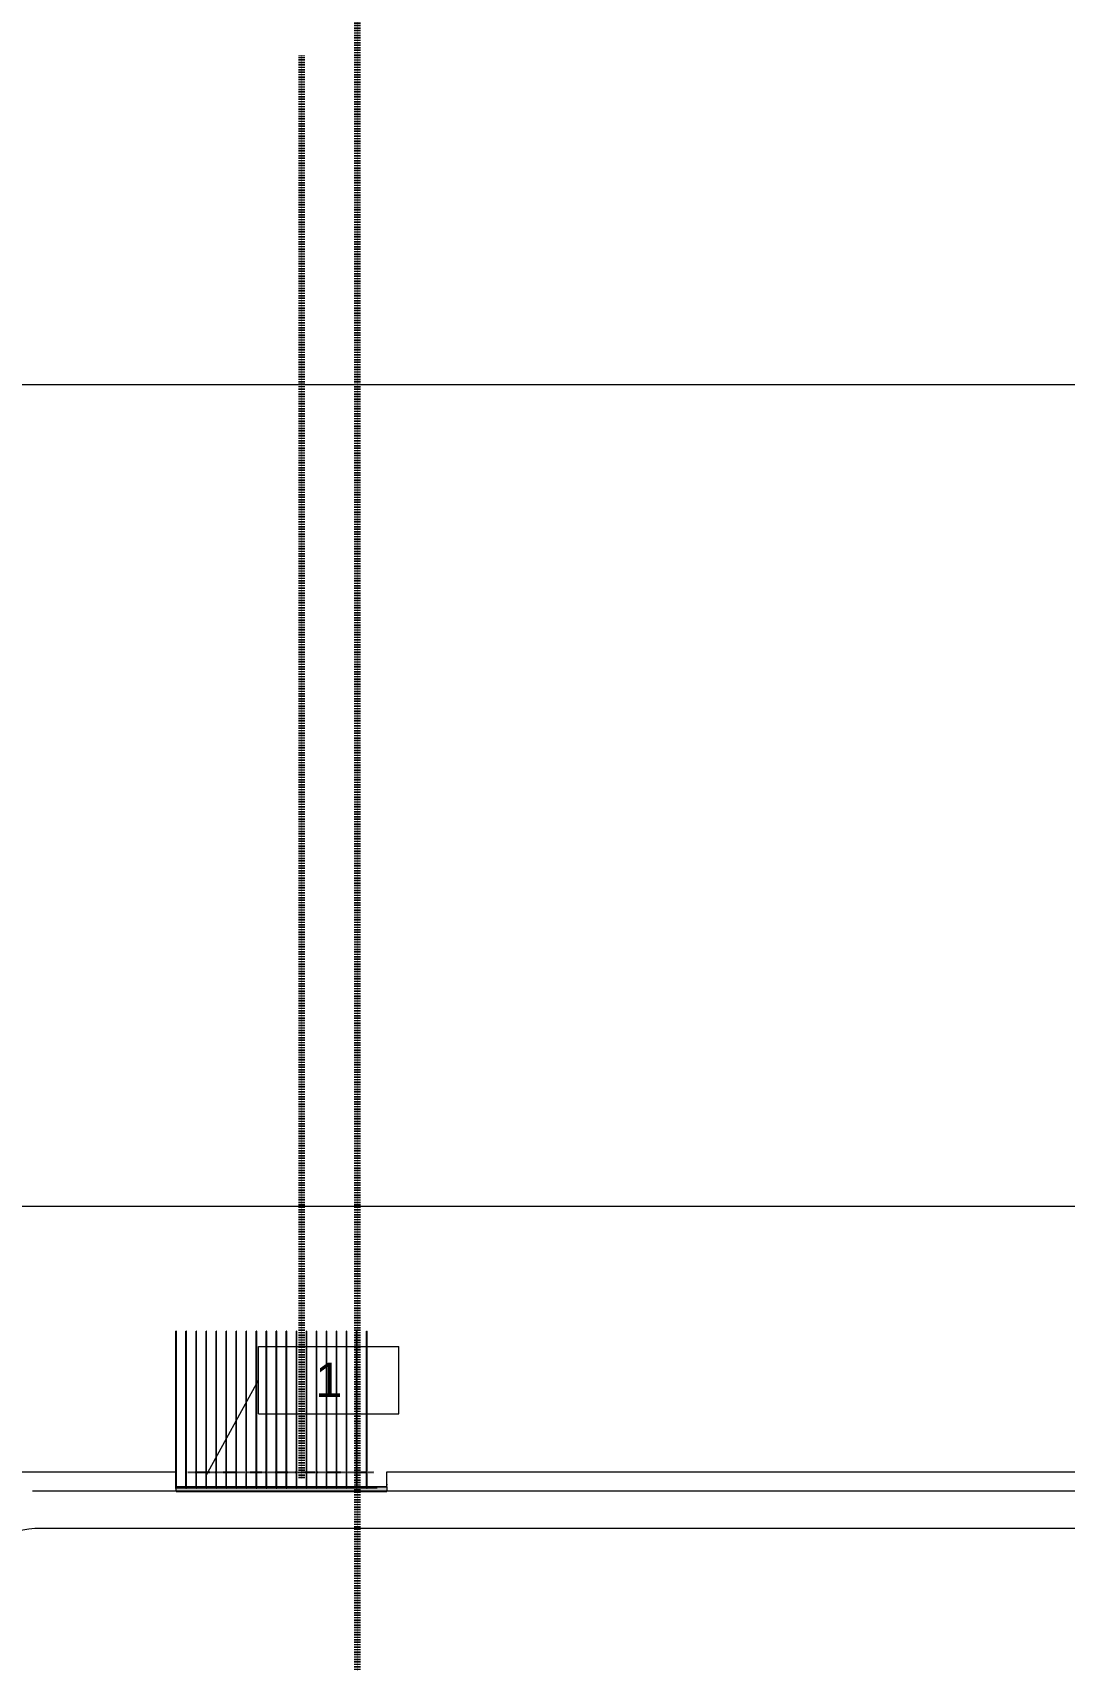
# Model space of a CAD drawing. Header units: inches. Extents: x 3 to 119514, y -26002 to 104775.
# Drawn here: x 23700 to 25354, y -23164 to -20556 of the extents above; entities that cross this region are included whole.
import ezdxf

# ---------------------------------------------------------------- set-up
doc = ezdxf.new("R2010")
doc.units = ezdxf.units.IN
doc.header["$MEASUREMENT"] = 0
for name, pattern in [('Dash', [0.25, 0.125, -0.125]), ('Dash 1_16_', [0.125, 0.0625, -0.0625]), ('Dash_2_', [0.25, 0.125, -0.125])]:
    doc.linetypes.add(name, pattern=pattern)
for name, color, linetype, lineweight in [('A-ANNO-MATC', 214, 'Dash', 140), ('A-DETL', 90, 'Continuous', 9), ('A-GENM', 13, 'Continuous', 9), ('A-ROOF', 132, 'Continuous', 9), ('A-ROOF-OTLN', 132, 'Continuous', 9), ('Conc', 7, 'Continuous', 9), ('E-LITE-EQPM-IDEN', 33, 'Continuous', 9), ('EOP-PR', 4, 'Continuous', 9)]:
    doc.layers.add(name, color=color, linetype=linetype, lineweight=lineweight)
doc.styles.add('Arial_7', font='arial.ttf', dxfattribs={"height": 55.323728})

# ---------------------------------------------------------------- blocks, each defined once
blk = doc.blocks.new('Inner panel_Inn_hting Plan4')
at = {"layer": 'A-GENM', "color": 253}
for p, q in [((24268, -22881.5), (24268, -22881.6)), ((24268, -22881.6), (24268, -22882.3)), ((24268, -22882.4), (24268, -22882.4)), ((24268, -22882.4), (24268, -22883.1))]:
    blk.add_line(p, q, dxfattribs=at)
blk = doc.blocks.new('Generic Models 2_Generic Models 2_310765_Generic Models 2_310765 _ Generic Models 2_Generic Models 2_310765_94 - Generic Models 2_Generic Models 2_310765_Generic Models 2_310765 _ Generic Models 2_Generic Models 2_310765_300385-533512-Site Lighting Plan')
at = {"layer": 'A-GENM'}
for points in [[(24203.3, -22888), (24204, -22888), (24204, -22636.2), (24203.3, -22636.2), (24203.3, -22883.5)], [(24219.4, -22887.9), (24219.4, -22886.3), (24204, -22886.3), (24204, -22887.9)]]:
    blk.add_hatch(color=10, dxfattribs=at).paths.add_polyline_path(points, flags=0)
at = {"layer": 'A-GENM', "color": 253}
for p, q in [((24203.3, -22636.2), (24204, -22636.2)), ((24203.3, -22888), (24203.3, -22636.2)), ((24204, -22636.2), (24203.4, -22636.2)), ((24204, -22888), (24204, -22636.2)), ((24204, -22888), (24203.3, -22888)), ((24219.4, -22887.9), (24204, -22887.9))]:
    blk.add_line(p, q, dxfattribs=at)
blk = doc.blocks.new('Generic Models 2_Generic Models 2_310765_Generic Models 2_310765 _ Generic Models 2_Generic Models 2_310765_95 - Generic Models 2_Generic Models 2_310765_Generic Models 2_310765 _ Generic Models 2_Generic Models 2_310765_300385-533537-Site Lighting Plan')
at = {"layer": 'A-GENM'}
for points in [[(24219.4, -22888), (24220.1, -22888), (24220.1, -22636.2), (24219.4, -22636.2), (24219.4, -22883.5)], [(24222.2, -22887.9), (24235.5, -22887.9), (24235.5, -22886.3), (24220.1, -22886.3), (24220.1, -22887.9)]]:
    blk.add_hatch(color=10, dxfattribs=at).paths.add_polyline_path(points, flags=0)
at = {"layer": 'A-GENM', "color": 253}
for p, q in [((24219.4, -22636.2), (24220.1, -22636.2)), ((24219.4, -22888), (24219.4, -22636.2)), ((24220, -22636.2), (24219.5, -22636.2)), ((24220.1, -22888), (24220.1, -22636.2)), ((24220.1, -22888), (24219.4, -22888)), ((24235.5, -22887.9), (24220.1, -22887.9))]:
    blk.add_line(p, q, dxfattribs=at)
blk = doc.blocks.new('Generic Models 2_Generic Models 2_310765_Generic Models 2_310765 _ Generic Models 2_Generic Models 2_310765_96 - Generic Models 2_Generic Models 2_310765_Generic Models 2_310765 _ Generic Models 2_Generic Models 2_310765_300385-533562-Site Lighting Plan')
at = {"layer": 'A-GENM'}
for points in [[(24235.5, -22888), (24236.2, -22888), (24236.2, -22636.2), (24235.5, -22636.2), (24235.5, -22883.5)], [(24248.9, -22887.9), (24251.7, -22887.9), (24251.7, -22886.3), (24236.2, -22886.3), (24236.2, -22887.9)], [(24252.1, -22888), (24252.1, -22885.7), (24251.7, -22885.7), (24251.7, -22888)]]:
    blk.add_hatch(color=10, dxfattribs=at).paths.add_polyline_path(points, flags=0)
at = {"layer": 'A-GENM', "color": 253}
for p, q in [((24235.5, -22636.2), (24236.2, -22636.2)), ((24235.5, -22888), (24235.5, -22636.2)), ((24236.1, -22636.2), (24235.6, -22636.2)), ((24236.2, -22888), (24236.2, -22636.2)), ((24236.2, -22888), (24235.5, -22888)), ((24251.7, -22887.9), (24236.2, -22887.9)), ((24251.7, -22888), (24251.7, -22885.7)), ((24252.1, -22888), (24251.7, -22888)), ((24252.1, -22888), (24252.1, -22885.7))]:
    blk.add_line(p, q, dxfattribs=at)
blk = doc.blocks.new('Generic Models 2_Generic Models 2_310765_Generic Models 2_310765 _ Generic Models 2_Generic Models 2_310765_97 - Generic Models 2_Generic Models 2_310765_Generic Models 2_310765 _ Generic Models 2_Generic Models 2_310765_300385-533588-Site Lighting Plan')
at = {"layer": 'A-GENM'}
for points in [[(24155.1, -22888), (24155.8, -22888), (24155.8, -22636.2), (24155.1, -22636.2), (24155.1, -22883.5)], [(24168.7, -22887.9), (24171.2, -22887.9), (24171.2, -22886.3), (24155.8, -22886.3), (24155.8, -22887.9)]]:
    blk.add_hatch(color=10, dxfattribs=at).paths.add_polyline_path(points, flags=0)
at = {"layer": 'A-GENM', "color": 253}
for p, q in [((24155.1, -22636.2), (24155.8, -22636.2)), ((24155.1, -22888), (24155.1, -22636.2)), ((24155.7, -22636.2), (24155.2, -22636.2)), ((24155.8, -22888), (24155.8, -22636.2)), ((24155.8, -22888), (24155.1, -22888)), ((24171.2, -22887.9), (24155.8, -22887.9))]:
    blk.add_line(p, q, dxfattribs=at)
blk = doc.blocks.new('Generic Models 2_Generic Models 2_310765_Generic Models 2_310765 _ Generic Models 2_Generic Models 2_310765_98 - Generic Models 2_Generic Models 2_310765_Generic Models 2_310765 _ Generic Models 2_Generic Models 2_310765_300385-533613-Site Lighting Plan')
at = {"layer": 'A-GENM'}
for points in [[(24171.2, -22888), (24171.9, -22888), (24171.9, -22636.2), (24171.2, -22636.2), (24171.2, -22883.5)], [(24187.3, -22887.9), (24187.3, -22886.3), (24171.9, -22886.3), (24171.9, -22887.9)]]:
    blk.add_hatch(color=10, dxfattribs=at).paths.add_polyline_path(points, flags=0)
at = {"layer": 'A-GENM', "color": 253}
for p, q in [((24171.8, -22636.2), (24171.2, -22636.2)), ((24171.2, -22636.2), (24171.9, -22636.2)), ((24171.2, -22888), (24171.2, -22636.2)), ((24171.9, -22888), (24171.9, -22636.2)), ((24171.9, -22888), (24171.2, -22888)), ((24187.3, -22887.9), (24171.9, -22887.9))]:
    blk.add_line(p, q, dxfattribs=at)
blk = doc.blocks.new('Generic Models 2_Generic Models 2_310765_Generic Models 2_310765 _ Generic Models 2_Generic Models 2_310765_99 - Generic Models 2_Generic Models 2_310765_Generic Models 2_310765 _ Generic Models 2_Generic Models 2_310765_300385-533638-Site Lighting Plan')
at = {"layer": 'A-GENM'}
for points in [[(24187.3, -22888), (24187.9, -22888), (24187.9, -22636.2), (24187.3, -22636.2), (24187.3, -22883.5)], [(24195.4, -22887.9), (24203.3, -22887.9), (24203.3, -22886.3), (24187.9, -22886.3), (24187.9, -22887.9)]]:
    blk.add_hatch(color=10, dxfattribs=at).paths.add_polyline_path(points, flags=0)
at = {"layer": 'A-GENM', "color": 253}
for p, q in [((24187.9, -22636.2), (24187.3, -22636.2)), ((24187.3, -22636.2), (24187.9, -22636.2)), ((24187.3, -22888), (24187.3, -22636.2)), ((24187.9, -22888), (24187.9, -22636.2)), ((24187.9, -22888), (24187.3, -22888)), ((24203.3, -22887.9), (24187.9, -22887.9))]:
    blk.add_line(p, q, dxfattribs=at)
blk = doc.blocks.new('Generic Models _hting Plan20')
at = {"layer": 'A-GENM'}
for points in [[(24106.8, -22888), (24107.5, -22888), (24107.5, -22636.2), (24106.8, -22636.2), (24106.8, -22883.5)], [(24115.3, -22887.9), (24122.9, -22887.9), (24122.9, -22886.3), (24107.5, -22886.3), (24107.5, -22887.9)]]:
    blk.add_hatch(color=10, dxfattribs=at).paths.add_polyline_path(points, flags=0)
at = {"layer": 'A-GENM', "color": 253}
for p, q in [((24106.8, -22636.2), (24107.5, -22636.2)), ((24106.8, -22888), (24106.8, -22636.2)), ((24107.5, -22636.2), (24106.9, -22636.2)), ((24107.5, -22888), (24107.5, -22636.2)), ((24107.5, -22888), (24106.8, -22888)), ((24122.9, -22887.9), (24107.5, -22887.9))]:
    blk.add_line(p, q, dxfattribs=at)
blk = doc.blocks.new('Generic Models _hting Plan21')
at = {"layer": 'A-GENM'}
for points in [[(24122.9, -22888), (24123.6, -22888), (24123.6, -22636.2), (24122.9, -22636.2), (24122.9, -22883.5)], [(24139, -22887.9), (24139, -22886.3), (24123.6, -22886.3), (24123.6, -22887.9)]]:
    blk.add_hatch(color=10, dxfattribs=at).paths.add_polyline_path(points, flags=0)
at = {"layer": 'A-GENM', "color": 253}
for p, q in [((24122.9, -22636.2), (24123.6, -22636.2)), ((24122.9, -22888), (24122.9, -22636.2)), ((24123.5, -22636.2), (24123, -22636.2)), ((24123.6, -22888), (24123.6, -22636.2)), ((24123.6, -22888), (24122.9, -22888)), ((24139, -22887.9), (24123.6, -22887.9))]:
    blk.add_line(p, q, dxfattribs=at)
blk = doc.blocks.new('Generic Models _hting Plan22')
at = {"layer": 'A-GENM'}
for points in [[(24139, -22888), (24139.7, -22888), (24139.7, -22636.2), (24139, -22636.2), (24139, -22883.5)], [(24142, -22887.9), (24155.1, -22887.9), (24155.1, -22886.3), (24139.7, -22886.3), (24139.7, -22887.9)]]:
    blk.add_hatch(color=10, dxfattribs=at).paths.add_polyline_path(points, flags=0)
at = {"layer": 'A-GENM', "color": 253}
for p, q in [((24139, -22636.2), (24139.7, -22636.2)), ((24139, -22888), (24139, -22636.2)), ((24139.6, -22636.2), (24139.1, -22636.2)), ((24139.7, -22888), (24139.7, -22636.2)), ((24139.7, -22888), (24139, -22888)), ((24155.1, -22887.9), (24139.7, -22887.9))]:
    blk.add_line(p, q, dxfattribs=at)
blk = doc.blocks.new('Generic Models _hting Plan23')
at = {"layer": 'A-GENM'}
for points in [[(24058.6, -22888), (24059.3, -22888), (24059.3, -22636.2), (24058.6, -22636.2), (24058.6, -22883.5)], [(24061.8, -22887.9), (24074.7, -22887.9), (24074.7, -22886.3), (24059.3, -22886.3), (24059.3, -22887.9)]]:
    blk.add_hatch(color=10, dxfattribs=at).paths.add_polyline_path(points, flags=0)
at = {"layer": 'A-GENM', "color": 253}
for p, q in [((24058.6, -22636.2), (24059.3, -22636.2)), ((24058.6, -22888), (24058.6, -22636.2)), ((24059.2, -22636.2), (24058.7, -22636.2)), ((24059.3, -22888), (24059.3, -22636.2)), ((24059.3, -22888), (24058.6, -22888)), ((24074.7, -22887.9), (24059.3, -22887.9))]:
    blk.add_line(p, q, dxfattribs=at)
blk = doc.blocks.new('Generic Models _hting Plan24')
at = {"layer": 'A-GENM'}
for points in [[(24074.7, -22888), (24075.4, -22888), (24075.4, -22636.2), (24074.7, -22636.2), (24074.7, -22883.5)], [(24088.5, -22887.9), (24090.8, -22887.9), (24090.8, -22886.3), (24075.4, -22886.3), (24075.4, -22887.9)]]:
    blk.add_hatch(color=10, dxfattribs=at).paths.add_polyline_path(points, flags=0)
at = {"layer": 'A-GENM', "color": 253}
for p, q in [((24075.3, -22636.2), (24074.7, -22636.2)), ((24074.7, -22636.2), (24075.4, -22636.2)), ((24074.7, -22888), (24074.7, -22636.2)), ((24075.4, -22888), (24075.4, -22636.2)), ((24075.4, -22888), (24074.7, -22888)), ((24090.8, -22887.9), (24075.4, -22887.9))]:
    blk.add_line(p, q, dxfattribs=at)
blk = doc.blocks.new('Generic Models _hting Plan25')
at = {"layer": 'A-GENM'}
for points in [[(24090.8, -22888), (24091.4, -22888), (24091.4, -22636.2), (24090.8, -22636.2), (24090.8, -22883.5)], [(24106.8, -22887.9), (24106.8, -22886.3), (24091.4, -22886.3), (24091.4, -22887.9)]]:
    blk.add_hatch(color=10, dxfattribs=at).paths.add_polyline_path(points, flags=0)
at = {"layer": 'A-GENM', "color": 253}
for p, q in [((24091.4, -22636.2), (24090.8, -22636.2)), ((24090.8, -22636.2), (24091.4, -22636.2)), ((24090.8, -22888), (24090.8, -22636.2)), ((24091.4, -22888), (24091.4, -22636.2)), ((24091.4, -22888), (24090.8, -22888)), ((24106.8, -22887.9), (24091.4, -22887.9))]:
    blk.add_line(p, q, dxfattribs=at)
blk = doc.blocks.new('Generic Models _hting Plan26')
at = {"layer": 'A-GENM'}
for points in [[(24010.3, -22888), (24011, -22888), (24011, -22636.2), (24010.3, -22636.2), (24010.3, -22883.5)], [(24026.4, -22887.9), (24026.4, -22886.3), (24011, -22886.3), (24011, -22887.9)]]:
    blk.add_hatch(color=10, dxfattribs=at).paths.add_polyline_path(points, flags=0)
at = {"layer": 'A-GENM', "color": 253}
for p, q in [((24010.3, -22636.2), (24011, -22636.2)), ((24010.3, -22888), (24010.3, -22636.2)), ((24011, -22636.2), (24010.4, -22636.2)), ((24011, -22888), (24011, -22636.2)), ((24011, -22888), (24010.3, -22888)), ((24026.4, -22887.9), (24011, -22887.9))]:
    blk.add_line(p, q, dxfattribs=at)
blk = doc.blocks.new('Generic Models _hting Plan27')
at = {"layer": 'A-GENM'}
for points in [[(24026.4, -22888), (24027.1, -22888), (24027.1, -22636.2), (24026.4, -22636.2), (24026.4, -22883.5)], [(24035.1, -22887.9), (24042.5, -22887.9), (24042.5, -22886.3), (24027.1, -22886.3), (24027.1, -22887.9)]]:
    blk.add_hatch(color=10, dxfattribs=at).paths.add_polyline_path(points, flags=0)
at = {"layer": 'A-GENM', "color": 253}
for p, q in [((24026.4, -22636.2), (24027.1, -22636.2)), ((24026.4, -22888), (24026.4, -22636.2)), ((24027, -22636.2), (24026.5, -22636.2)), ((24027.1, -22888), (24027.1, -22636.2)), ((24027.1, -22888), (24026.4, -22888)), ((24042.5, -22887.9), (24027.1, -22887.9))]:
    blk.add_line(p, q, dxfattribs=at)
blk = doc.blocks.new('Generic Models _hting Plan28')
at = {"layer": 'A-GENM'}
for points in [[(24042.5, -22888), (24043.2, -22888), (24043.2, -22636.2), (24042.5, -22636.2), (24042.5, -22883.5)], [(24058.6, -22887.9), (24058.6, -22886.3), (24043.2, -22886.3), (24043.2, -22887.9)]]:
    blk.add_hatch(color=10, dxfattribs=at).paths.add_polyline_path(points, flags=0)
at = {"layer": 'A-GENM', "color": 253}
for p, q in [((24042.5, -22636.2), (24043.2, -22636.2)), ((24042.5, -22888), (24042.5, -22636.2)), ((24043.1, -22636.2), (24042.6, -22636.2)), ((24043.2, -22888), (24043.2, -22636.2)), ((24043.2, -22888), (24042.5, -22888)), ((24058.6, -22887.9), (24043.2, -22887.9))]:
    blk.add_line(p, q, dxfattribs=at)
blk = doc.blocks.new('Generic Models _hting Plan29')
at = {"layer": 'A-GENM'}
for points in [[(23962.1, -22888), (23962.8, -22888), (23962.8, -22636.2), (23962.1, -22636.2), (23962.1, -22883.5)], [(23978.2, -22887.9), (23978.2, -22886.3), (23962.8, -22886.3), (23962.8, -22887.9)]]:
    blk.add_hatch(color=10, dxfattribs=at).paths.add_polyline_path(points, flags=0)
at = {"layer": 'A-GENM', "color": 253}
for p, q in [((23962.1, -22636.2), (23962.8, -22636.2)), ((23962.1, -22888), (23962.1, -22636.2)), ((23962.7, -22636.2), (23962.2, -22636.2)), ((23962.8, -22888), (23962.8, -22636.2)), ((23962.8, -22888), (23962.1, -22888)), ((23978.2, -22887.9), (23962.8, -22887.9))]:
    blk.add_line(p, q, dxfattribs=at)
blk = doc.blocks.new('Generic Models _hting Plan30')
at = {"layer": 'A-GENM'}
for points in [[(23978.2, -22888), (23978.9, -22888), (23978.9, -22636.2), (23978.2, -22636.2), (23978.2, -22883.5)], [(23981.6, -22887.9), (23994.3, -22887.9), (23994.3, -22886.3), (23978.9, -22886.3), (23978.9, -22887.9)]]:
    blk.add_hatch(color=10, dxfattribs=at).paths.add_polyline_path(points, flags=0)
at = {"layer": 'A-GENM', "color": 253}
for p, q in [((23978.8, -22636.2), (23978.2, -22636.2)), ((23978.2, -22636.2), (23978.9, -22636.2)), ((23978.2, -22888), (23978.2, -22636.2)), ((23978.9, -22888), (23978.9, -22636.2)), ((23978.9, -22888), (23978.2, -22888)), ((23994.3, -22887.9), (23978.9, -22887.9))]:
    blk.add_line(p, q, dxfattribs=at)
blk = doc.blocks.new('Generic Models _hting Plan31')
at = {"layer": 'A-GENM'}
for points in [[(23994.3, -22888), (23994.9, -22888), (23994.9, -22636.2), (23994.3, -22636.2), (23994.3, -22883.5)], [(24008.4, -22887.9), (24010.3, -22887.9), (24010.3, -22886.3), (23994.9, -22886.3), (23994.9, -22887.9)]]:
    blk.add_hatch(color=10, dxfattribs=at).paths.add_polyline_path(points, flags=0)
at = {"layer": 'A-GENM', "color": 253}
for p, q in [((23994.9, -22636.2), (23994.3, -22636.2)), ((23994.3, -22636.2), (23994.9, -22636.2)), ((23994.3, -22888), (23994.3, -22636.2)), ((23994.9, -22888), (23994.9, -22636.2)), ((23994.9, -22888), (23994.3, -22888)), ((24010.3, -22887.9), (23994.9, -22887.9))]:
    blk.add_line(p, q, dxfattribs=at)
blk = doc.blocks.new('Generic Models _hting Plan32')
at = {"layer": 'A-GENM'}
for points in [[(23946, -22888), (23946.7, -22888), (23946.7, -22636.2), (23946, -22636.2), (23946, -22883.5)], [(23954.9, -22887.9), (23962.1, -22887.9), (23962.1, -22886.3), (23946.7, -22886.3), (23946.7, -22887.9)]]:
    blk.add_hatch(color=10, dxfattribs=at).paths.add_polyline_path(points, flags=0)
at = {"layer": 'A-GENM', "color": 253}
for p, q in [((23946, -22636.2), (23946.7, -22636.2)), ((23946, -22888), (23946, -22636.2)), ((23946.6, -22636.2), (23946.1, -22636.2)), ((23946.7, -22888), (23946.7, -22636.2)), ((23946.7, -22888), (23946, -22888)), ((23962.1, -22887.9), (23946.7, -22887.9))]:
    blk.add_line(p, q, dxfattribs=at)
blk = doc.blocks.new('Generic Models _hting Plan33')
at = {"layer": 'A-GENM'}
for points in [[(23929.9, -22888), (23930.6, -22888), (23930.6, -22636.2), (23929.9, -22636.2), (23929.9, -22883.5)], [(23946, -22887.9), (23946, -22886.3), (23930.6, -22886.3), (23930.6, -22887.9)]]:
    blk.add_hatch(color=10, dxfattribs=at).paths.add_polyline_path(points, flags=0)
at = {"layer": 'A-GENM', "color": 253}
for p, q in [((23929.9, -22636.2), (23930.6, -22636.2)), ((23929.9, -22888), (23929.9, -22636.2)), ((23930.5, -22636.2), (23930, -22636.2)), ((23930.6, -22888), (23930.6, -22636.2)), ((23930.6, -22888), (23929.9, -22888)), ((23946, -22887.9), (23930.6, -22887.9))]:
    blk.add_line(p, q, dxfattribs=at)
blk = doc.blocks.new('detail_Ryan_rvt-1-Site Lighting Plan')
at = {"color": 253, "lineweight": 9}
for name in ['Generic Models _hting Plan33', 'Generic Models _hting Plan32', 'Generic Models _hting Plan29', 'Generic Models _hting Plan30', 'Generic Models _hting Plan31', 'Generic Models _hting Plan26', 'Generic Models _hting Plan27', 'Generic Models _hting Plan28', 'Generic Models _hting Plan23', 'Generic Models _hting Plan24', 'Generic Models _hting Plan25', 'Generic Models _hting Plan20', 'Generic Models _hting Plan21', 'Generic Models _hting Plan22', 'Generic Models 2_Generic Models 2_310765_Generic Models 2_310765 _ Generic Models 2_Generic Models 2_310765_97 - Generic Models 2_Generic Models 2_310765_Generic Models 2_310765 _ Generic Models 2_Generic Models 2_310765_300385-533588-Site Lighting Plan', 'Generic Models 2_Generic Models 2_310765_Generic Models 2_310765 _ Generic Models 2_Generic Models 2_310765_98 - Generic Models 2_Generic Models 2_310765_Generic Models 2_310765 _ Generic Models 2_Generic Models 2_310765_300385-533613-Site Lighting Plan', 'Generic Models 2_Generic Models 2_310765_Generic Models 2_310765 _ Generic Models 2_Generic Models 2_310765_99 - Generic Models 2_Generic Models 2_310765_Generic Models 2_310765 _ Generic Models 2_Generic Models 2_310765_300385-533638-Site Lighting Plan', 'Generic Models 2_Generic Models 2_310765_Generic Models 2_310765 _ Generic Models 2_Generic Models 2_310765_94 - Generic Models 2_Generic Models 2_310765_Generic Models 2_310765 _ Generic Models 2_Generic Models 2_310765_300385-533512-Site Lighting Plan', 'Generic Models 2_Generic Models 2_310765_Generic Models 2_310765 _ Generic Models 2_Generic Models 2_310765_95 - Generic Models 2_Generic Models 2_310765_Generic Models 2_310765 _ Generic Models 2_Generic Models 2_310765_300385-533537-Site Lighting Plan', 'Generic Models 2_Generic Models 2_310765_Generic Models 2_310765 _ Generic Models 2_Generic Models 2_310765_96 - Generic Models 2_Generic Models 2_310765_Generic Models 2_310765 _ Generic Models 2_Generic Models 2_310765_300385-533562-Site Lighting Plan', 'Inner panel_Inn_hting Plan4']:
    blk.add_blockref(name, (0, 0), dxfattribs=at)
blk = doc.blocks.new('Struct_Xcel_Sports Complex_rvt-1-Site Lighting Plan')
at = {"layer": 'A-ANNO-MATC', "color": 250, "linetype": 'Dash_2_'}
blk.add_line((24130.9, -20592.3), (24130.9, -22872.3), dxfattribs=at)
blk = doc.blocks.new('Lighting Fixture Tag - Boxed-976796-Site Lighting Plan')
at = {"layer": 'E-LITE-EQPM-IDEN'}
for p, q in [((-0.1875, 0.0937), (0.1875, 0.0937)), ((-0.1875, -0.0861), (-0.1875, 0.0937)), ((0.1875, -0.0861), (0.1875, 0.0937)), ((-0.1875, -0.0861), (0.1875, -0.0861))]:
    blk.add_line(p, q, dxfattribs=at)

msp = doc.modelspace()

# ---------------------------------------------------------------- hatches: boundary and pattern name
at = {"layer": 'A-ROOF-OTLN', "lineweight": 5}
h = msp.add_hatch(color=256, dxfattribs=at)
h.paths.add_polyline_path([(24035.0985, -22892.55281), (24267.89023, -22892.43568), (24267.89023, -22885.67781), (24236.19231, -22885.79494), (24236.19231, -22886.3159), (24251.69231, -22886.12187), (24251.69231, -22885.68402), (24252.12981, -22885.79494), (24252.06731, -22887.96726), (23930.39023, -22888.22562), (23930.39023, -22892.55281), (24008.37409, -22892.55281)], flags=0)
h.paths.add_polyline_path([(23981.64967, -22886.3159), (23994.25481, -22886.13835), (23994.25481, -22885.67781), (23978.85898, -22885.84426), (23978.85898, -22886.3159)], flags=0)
h.paths.add_polyline_path([(24058.58814, -22886.3159), (24058.58814, -22885.67781), (24043.19231, -22885.90972), (24043.19231, -22886.3159)], flags=0)
h.paths.add_polyline_path([(23994.94231, -22886.3159), (24010.33814, -22886.13835), (24010.33814, -22885.67781), (23994.94231, -22885.86062), (23994.94231, -22886.24283)], flags=0)
h.paths.add_polyline_path([(23962.77564, -22886.3159), (23978.17148, -22886.13835), (23978.17148, -22885.67781), (23962.77564, -22885.82789), (23962.77564, -22886.19077)], flags=0)
h.paths.add_polyline_path([(23946.00481, -22886.3159), (23946.00481, -22885.67781), (23930.60898, -22885.79494), (23930.60898, -22886.3159)], flags=0)
h.paths.add_polyline_path([(23962.08814, -22886.3159), (23962.08814, -22885.67781), (23946.69231, -22885.81153), (23946.69231, -22886.3159), (23954.92526, -22886.3159)], flags=0)
h.paths.add_polyline_path([(24040.0854, -22886.3159), (24042.50481, -22886.13835), (24042.50481, -22885.67781), (24027.10898, -22885.89335), (24027.10898, -22886.3159), (24035.0985, -22886.3159)], flags=0)
h.paths.add_polyline_path([(24059.27564, -22886.3159), (24074.67148, -22886.13835), (24074.67148, -22885.67781), (24059.27564, -22885.92608), (24059.27564, -22886.13835)], flags=0)
h.paths.add_polyline_path([(24219.42148, -22886.3159), (24219.42148, -22885.67781), (24204.02564, -22885.79494), (24204.02564, -22886.3159)], flags=0)
h.paths.add_polyline_path([(24075.35898, -22886.3159), (24090.75481, -22886.13835), (24090.75481, -22885.67781), (24075.35898, -22885.94245), (24075.35898, -22886.13835)], flags=0)
h.paths.add_polyline_path([(24203.33814, -22886.3159), (24203.33814, -22885.67781), (24187.94231, -22885.79494), (24187.94231, -22886.3159), (24195.44499, -22886.3159)], flags=0)
h.paths.add_polyline_path([(24220.10898, -22886.3159), (24235.50481, -22886.1054), (24235.50481, -22885.67781), (24220.10898, -22885.79494), (24220.10898, -22886.13835)], flags=0)
h.paths.add_polyline_path([(24139.69231, -22886.3159), (24155.08814, -22886.13835), (24155.08814, -22885.67781), (24139.69231, -22885.79494), (24139.69231, -22886.13835)], flags=0)
h.paths.add_polyline_path([(24139.00481, -22886.3159), (24139.00481, -22885.67781), (24123.60898, -22885.79494), (24123.60898, -22886.3159)], flags=0)
h.paths.add_polyline_path([(24122.92148, -22886.3159), (24122.92148, -22885.67781), (24107.52564, -22885.79494), (24107.52564, -22886.3159), (24115.27174, -22886.3159)], flags=0)
h.paths.add_polyline_path([(24091.44231, -22886.3159), (24106.83814, -22886.13835), (24106.83814, -22885.67781), (24091.44231, -22885.79494), (24091.44231, -22886.13835)], flags=0)
h.paths.add_polyline_path([(24187.25481, -22886.3159), (24187.25481, -22885.67781), (24171.85898, -22885.79494), (24171.85898, -22886.3159)], flags=0)
h.paths.add_polyline_path([(24026.42148, -22886.3159), (24026.42148, -22885.67781), (24011.02564, -22885.87699), (24011.02564, -22886.3159)], flags=0)
h.paths.add_polyline_path([(24171.17148, -22886.3159), (24171.17148, -22885.67781), (24155.77564, -22885.79494), (24155.77564, -22886.3159), (24168.72057, -22886.3159)], flags=0)
msp.add_hatch(color=256, dxfattribs=at).paths.add_polyline_path([(24115.27174, -22893.16384), (24267.89023, -22892.92552), (24267.89023, -22892.55281), (23930.39023, -22892.77079), (23930.39023, -22893.16384), (24088.54733, -22893.16384)], flags=0)
h = msp.add_hatch(color=256, dxfattribs=at)
h.paths.add_polyline_path([(24090.75481, -22885.67781), (24090.75481, -22885.61531), (24088.54733, -22885.67781)], flags=0)
h.paths.add_polyline_path([(24267.89023, -22885.67781), (24267.89023, -22885.61531), (24248.89381, -22885.67781)], flags=0)
h.paths.add_polyline_path([(24235.50481, -22885.67781), (24235.50481, -22885.61531), (24222.1694, -22885.67781)], flags=0)
h.paths.add_polyline_path([(24219.42148, -22885.67781), (24219.42148, -22885.61531), (24204.02564, -22885.67781)], flags=0)
h.paths.add_polyline_path([(24203.33814, -22885.67781), (24203.33814, -22885.61531), (24195.44499, -22885.67781)], flags=0)
h.paths.add_polyline_path([(24187.25481, -22885.67781), (24187.25481, -22885.61531), (24171.85898, -22885.67781)], flags=0)
h.paths.add_polyline_path([(24171.17148, -22885.67781), (24171.17148, -22885.61531), (24168.72057, -22885.67781)], flags=0)
h.paths.add_polyline_path([(24155.08814, -22885.67781), (24155.08814, -22885.61531), (24141.99616, -22885.67781)], flags=0)
h.paths.add_polyline_path([(24139.00481, -22885.67781), (24139.00481, -22885.61531), (24123.60898, -22885.67781)], flags=0)
h.paths.add_polyline_path([(24122.92148, -22885.67781), (24122.92148, -22885.61531), (24115.27174, -22885.67781)], flags=0)
h.paths.add_polyline_path([(24106.83814, -22885.67781), (24106.83814, -22885.61531), (24091.44231, -22885.67781)], flags=0)

# ---------------------------------------------------------------- linework, layer by layer
at = {"layer": 'A-ANNO-MATC'}
msp.add_line((24220.4473, -20466.80665), (24220.4473, -23559.46055), dxfattribs=at)
at = {"layer": 'A-DETL', "linetype": 'Dash 1_16_', "lineweight": 25}
msp.add_line((23949.20273, -22862.30281), (24246.39023, -22862.30281), dxfattribs=at)
at = {"layer": 'A-ROOF'}
for p, q in [((26283.89023, -21120.45299), (23407.73849, -21120.45299)), ((23464.19231, -22435.80381), (26283.89023, -22435.80381)), ((23464.19231, -22861.61531), (23929.92148, -22861.61531)), ((24267.89023, -22885.61531), (24267.89023, -22861.61531)), ((24267.89023, -22861.61531), (25956.42148, -22861.61531)), ((23930.60898, -22885.61531), (23946.00481, -22885.61531)), ((23946.69231, -22885.61531), (23962.08814, -22885.61531)), ((23962.77564, -22885.61531), (23978.17148, -22885.61531)), ((23978.85898, -22885.61531), (23994.25481, -22885.61531)), ((23994.94231, -22885.61531), (24010.33814, -22885.61531)), ((24011.02564, -22885.61531), (24026.42148, -22885.61531)), ((24027.10898, -22885.61531), (24042.50481, -22885.61531)), ((24043.19231, -22885.61531), (24058.58814, -22885.61531)), ((24059.27564, -22885.61531), (24074.67148, -22885.61531)), ((24075.35898, -22885.61531), (24090.75481, -22885.61531)), ((24091.44231, -22885.61531), (24106.83814, -22885.61531)), ((24107.52564, -22885.61531), (24122.92148, -22885.61531)), ((24123.60898, -22885.61531), (24139.00481, -22885.61531)), ((24139.69231, -22885.61531), (24155.08814, -22885.61531)), ((24155.77564, -22885.61531), (24171.17148, -22885.61531)), ((24171.85898, -22885.61531), (24187.25481, -22885.61531)), ((24187.94231, -22885.61531), (24203.33814, -22885.61531)), ((24204.02564, -22885.61531), (24219.42148, -22885.61531)), ((24220.10898, -22885.61531), (24235.50481, -22885.61531)), ((24236.19231, -22885.61531), (24267.89023, -22885.61531))]:
    msp.add_line(p, q, dxfattribs=at)
at = {"layer": 'A-ROOF-OTLN'}
for p, q in [((23930.39023, -22893.16462), (23930.39023, -22888.22562)), ((24267.89023, -22892.55281), (23930.39023, -22892.55281)), ((23930.39023, -22893.16462), (24267.89023, -22893.16462)), ((23946.00481, -22885.67781), (23930.60898, -22885.67781)), ((23962.08814, -22885.67781), (23946.69231, -22885.67781)), ((23978.17148, -22885.67781), (23962.77564, -22885.67781)), ((23994.25481, -22885.67781), (23978.85898, -22885.67781)), ((24010.33814, -22885.67781), (23994.94231, -22885.67781)), ((24026.42148, -22885.67781), (24011.02564, -22885.67781)), ((24042.50481, -22885.67781), (24027.10898, -22885.67781)), ((24058.58814, -22885.67781), (24043.19231, -22885.67781)), ((24074.67148, -22885.67781), (24059.27564, -22885.67781)), ((24090.75481, -22885.67781), (24075.35898, -22885.67781)), ((24106.83814, -22885.67781), (24091.44231, -22885.67781)), ((24122.92148, -22885.67781), (24107.52564, -22885.67781)), ((24139.00481, -22885.67781), (24123.60898, -22885.67781)), ((24155.08814, -22885.67781), (24139.69231, -22885.67781)), ((24171.17148, -22885.67781), (24155.77564, -22885.67781)), ((24187.25481, -22885.67781), (24171.85898, -22885.67781)), ((24203.33814, -22885.67781), (24187.94231, -22885.67781)), ((24219.42148, -22885.67781), (24204.02564, -22885.67781)), ((24235.50481, -22885.67781), (24220.10898, -22885.67781)), ((24267.89023, -22885.67781), (24236.19231, -22885.67781)), ((24267.89023, -22885.61531), (24267.89023, -22893.16462))]:
    msp.add_line(p, q, dxfattribs=at)
at = {"layer": 'Conc'}
for p, q in [((23700.11605, -22892.06748), (23930.39023, -22892.06748)), ((24267.89023, -22892.06748), (25956.89023, -22892.06748)), ((26158.89344, -22952.06748), (23703.90309, -22952.06748))]:
    msp.add_line(p, q, dxfattribs=at)
at = {"layer": 'E-LITE-EQPM-IDEN'}
msp.add_line((23978.39023, -22867.58782), (24062.20684, -22714.62514), dxfattribs=at)
at = {"layer": 'EOP-PR'}
msp.add_arc((23750.97277, -23308.97705), 360, 97.51288256, 110, dxfattribs=at)

# ---------------------------------------------------------------- block references
at = {"lineweight": 5}
for name in ['Struct_Xcel_Sports Complex_rvt-1-Site Lighting Plan', 'detail_Ryan_rvt-1-Site Lighting Plan']:
    msp.add_blockref(name, (0, 0), dxfattribs=at)
at = {"layer": 'E-LITE-EQPM-IDEN', "xscale": 599.9999999999994, "yscale": 599.9999999999994, "zscale": 599.9999999999994}
msp.add_blockref('Lighting Fixture Tag - Boxed-976796-Site Lighting Plan', (24174.70684, -22716.91508), dxfattribs=at)

# ---------------------------------------------------------------- texts
at = {"layer": 'E-LITE-EQPM-IDEN', "insert": (24174.90802, -22686.60101), "char_height": 55.32373, "width": 51.3, "attachment_point": 2, "line_spacing_factor": 0.938532, "style": 'Arial_7'}
msp.add_mtext('1', dxfattribs=at)

doc.saveas('drawing.dxf')
